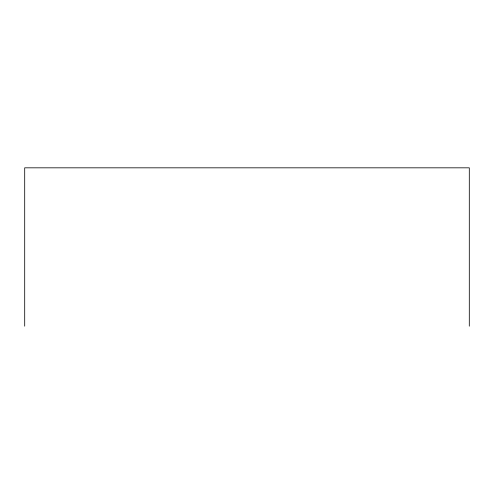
<?xml version="1.0" encoding="UTF-8"?>
<svg xmlns="http://www.w3.org/2000/svg" width="494" height="494" viewBox="0 0 494 494"><rect width="100%" height="100%" fill="white"/><g stroke="black" fill="none" stroke-linecap="round" stroke-linejoin="round"><path stroke-width="0.74" d="M469.3 326.176L469.3 167.824L24.7 167.824L24.7 326.176"/></g></svg>
